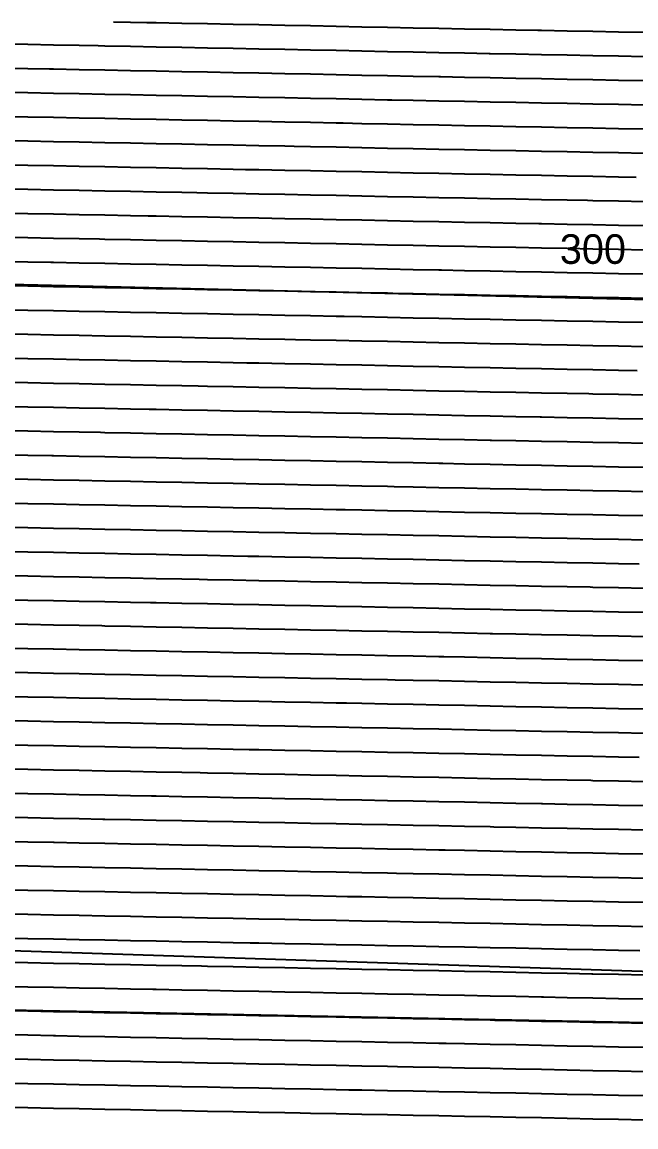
# Model space of a CAD drawing. Header units: metres. Extents: x 2416 to 4584, y 37 to 133.
# Drawn here: x 3623.3 to 3675.1, y 38.7 to 132 of the extents above; entities that cross this region are included whole.
import ezdxf
from ezdxf.enums import TextEntityAlignment as Align

# ---------------------------------------------------------------- set-up
doc = ezdxf.new("R2010")
doc.units = ezdxf.units.M
for name, color, linetype in [('Vs_1000', 7, 'Continuous'), ('Vs_1020', 7, 'Continuous'), ('Vs_120', 7, 'Continuous'), ('Vs_140', 7, 'Continuous'), ('Vs_160', 7, 'Continuous'), ('Vs_180', 7, 'Continuous'), ('Vs_200', 7, 'Continuous'), ('Vs_220', 7, 'Continuous'), ('Vs_240', 7, 'Continuous'), ('Vs_260', 7, 'Continuous'), ('Vs_280', 7, 'Continuous'), ('Vs_300', 7, 'Continuous'), ('Vs_320', 7, 'Continuous'), ('Vs_340', 7, 'Continuous'), ('Vs_360', 7, 'Continuous'), ('Vs_380', 7, 'Continuous'), ('Vs_400', 7, 'Continuous'), ('Vs_420', 7, 'Continuous'), ('Vs_440', 7, 'Continuous'), ('Vs_460', 7, 'Continuous'), ('Vs_480', 7, 'Continuous'), ('Vs_500', 7, 'Continuous'), ('Vs_520', 7, 'Continuous'), ('Vs_540', 7, 'Continuous'), ('Vs_560', 7, 'Continuous'), ('Vs_580', 7, 'Continuous'), ('Vs_600', 7, 'Continuous'), ('Vs_620', 7, 'Continuous'), ('Vs_640', 7, 'Continuous'), ('Vs_660', 7, 'Continuous'), ('Vs_680', 7, 'Continuous'), ('Vs_700', 7, 'Continuous'), ('Vs_720', 7, 'Continuous'), ('Vs_740', 7, 'Continuous'), ('Vs_760', 7, 'Continuous'), ('Vs_780', 7, 'Continuous'), ('Vs_800', 7, 'Continuous'), ('Vs_820', 7, 'Continuous'), ('Vs_840', 7, 'Continuous'), ('Vs_860', 7, 'Continuous'), ('Vs_880', 7, 'Continuous'), ('Vs_900', 7, 'Continuous'), ('Vs_920', 7, 'Continuous'), ('Vs_940', 7, 'Continuous'), ('Vs_960', 7, 'Continuous'), ('Vs_980', 7, 'Continuous')]:
    doc.layers.add(name, color=color, linetype=linetype)

msp = doc.modelspace()

# ---------------------------------------------------------------- linework, layer by layer
at = {"layer": 'Vs_1000'}
msp.add_lwpolyline([(3675.779, 41.304), (3673.611, 41.347), (3671.443, 41.391), (3669.275, 41.434), (3667.107, 41.477), (3664.939, 41.52), (3662.771, 41.563), (3660.603, 41.606), (3658.435, 41.649), (3656.267, 41.692), (3654.099, 41.734), (3651.931, 41.777), (3650.838, 41.799), (3649.763, 41.82), (3647.595, 41.863), (3645.427, 41.906), (3643.258, 41.949), (3641.09, 41.992), (3638.922, 42.035), (3636.754, 42.078), (3634.586, 42.121), (3632.418, 42.164), (3630.25, 42.207), (3628.082, 42.25), (3625.914, 42.293), (3623.746, 42.335), (3621.578, 42.378)], dxfattribs=at)
at = {"layer": 'Vs_1020'}
msp.add_lwpolyline([(3675.779, 39.263), (3673.611, 39.306), (3671.443, 39.35), (3669.275, 39.393), (3667.107, 39.436), (3664.939, 39.479), (3662.771, 39.521), (3660.603, 39.564), (3658.435, 39.607), (3656.267, 39.65), (3654.099, 39.693), (3651.931, 39.736), (3649.763, 39.779), (3647.595, 39.822), (3646.726, 39.839), (3645.427, 39.865), (3643.258, 39.908), (3641.09, 39.951), (3638.922, 39.994), (3636.754, 40.037), (3634.586, 40.08), (3632.418, 40.123), (3630.25, 40.165), (3628.082, 40.208), (3625.914, 40.251), (3623.746, 40.294), (3621.578, 40.337)], dxfattribs=at)
at = {"layer": 'Vs_120'}
msp.add_lwpolyline([(3675.779, 131.119), (3673.611, 131.162), (3671.443, 131.204), (3669.275, 131.247), (3667.107, 131.29), (3666.797, 131.296), (3664.939, 131.333), (3662.771, 131.376), (3660.603, 131.419), (3658.435, 131.462), (3656.267, 131.505), (3654.099, 131.548), (3651.931, 131.591), (3649.763, 131.634), (3647.595, 131.677), (3645.427, 131.72), (3643.258, 131.763), (3641.09, 131.805), (3638.922, 131.848), (3636.754, 131.891), (3634.586, 131.934), (3633.805, 131.95), (3632.418, 131.977), (3630.964, 132.006)], dxfattribs=at)
at = {"layer": 'Vs_140'}
msp.add_lwpolyline([(3675.779, 129.077), (3673.611, 129.12), (3671.443, 129.163), (3669.275, 129.206), (3667.107, 129.249), (3664.939, 129.292), (3662.771, 129.335), (3662.686, 129.337), (3660.603, 129.378), (3658.435, 129.421), (3656.267, 129.464), (3654.099, 129.507), (3651.931, 129.55), (3649.763, 129.593), (3647.595, 129.635), (3645.427, 129.678), (3643.258, 129.721), (3641.09, 129.764), (3638.922, 129.807), (3636.754, 129.85), (3634.586, 129.893), (3632.418, 129.936), (3630.25, 129.979), (3629.693, 129.99), (3628.082, 130.022), (3625.914, 130.065), (3623.746, 130.108), (3621.578, 130.151)], dxfattribs=at)
at = {"layer": 'Vs_160'}
msp.add_lwpolyline([(3675.779, 127.036), (3673.611, 127.079), (3671.443, 127.122), (3669.275, 127.165), (3667.107, 127.208), (3664.939, 127.251), (3662.771, 127.294), (3660.603, 127.337), (3658.574, 127.377), (3658.435, 127.38), (3656.267, 127.423), (3654.099, 127.465), (3651.931, 127.508), (3649.763, 127.551), (3647.595, 127.594), (3645.427, 127.637), (3643.258, 127.68), (3641.09, 127.723), (3638.922, 127.766), (3636.754, 127.809), (3634.586, 127.852), (3632.418, 127.895), (3630.25, 127.938), (3628.082, 127.981), (3625.914, 128.024), (3625.581, 128.03), (3623.746, 128.066), (3621.578, 128.109)], dxfattribs=at)
at = {"layer": 'Vs_180'}
msp.add_lwpolyline([(3675.779, 124.995), (3673.611, 125.038), (3671.443, 125.081), (3669.275, 125.124), (3667.107, 125.167), (3664.939, 125.21), (3662.771, 125.253), (3660.603, 125.295), (3658.435, 125.338), (3656.267, 125.381), (3654.462, 125.417), (3654.099, 125.424), (3651.931, 125.467), (3649.763, 125.51), (3647.595, 125.553), (3645.427, 125.596), (3643.258, 125.639), (3641.09, 125.682), (3638.922, 125.725), (3636.754, 125.768), (3634.586, 125.811), (3632.418, 125.854), (3630.25, 125.896), (3628.082, 125.939), (3625.914, 125.982), (3623.746, 126.025), (3621.578, 126.068)], dxfattribs=at)
at = {"layer": 'Vs_200'}
msp.add_lwpolyline([(3675.779, 122.953), (3673.611, 122.996), (3671.443, 123.04), (3669.275, 123.082), (3667.107, 123.125), (3664.939, 123.168), (3662.771, 123.211), (3660.603, 123.254), (3658.435, 123.297), (3656.267, 123.34), (3654.099, 123.383), (3651.931, 123.426), (3650.35, 123.457), (3649.763, 123.469), (3647.595, 123.512), (3645.427, 123.555), (3643.258, 123.598), (3641.09, 123.641), (3638.922, 123.684), (3636.754, 123.726), (3634.586, 123.769), (3632.418, 123.812), (3630.25, 123.855), (3628.082, 123.898), (3625.914, 123.941), (3623.746, 123.984), (3621.578, 124.027)], dxfattribs=at)
at = {"layer": 'Vs_220'}
msp.add_lwpolyline([(3675.779, 120.912), (3673.611, 120.955), (3671.443, 120.998), (3669.275, 121.041), (3667.107, 121.084), (3664.939, 121.127), (3662.771, 121.17), (3660.603, 121.213), (3658.435, 121.256), (3656.267, 121.299), (3654.099, 121.342), (3651.931, 121.385), (3649.763, 121.428), (3647.595, 121.471), (3646.238, 121.497), (3645.427, 121.514), (3643.258, 121.556), (3641.09, 121.599), (3638.922, 121.642), (3636.754, 121.685), (3634.586, 121.728), (3632.418, 121.771), (3630.25, 121.814), (3628.082, 121.857), (3625.914, 121.9), (3623.746, 121.943), (3621.578, 121.986)], dxfattribs=at)
at = {"layer": 'Vs_240'}
msp.add_lwpolyline([(3675.086, 118.884), (3673.611, 118.914), (3671.443, 118.957), (3669.275, 119), (3667.107, 119.043), (3664.939, 119.086), (3662.771, 119.129), (3660.603, 119.172), (3658.435, 119.215), (3656.267, 119.258), (3654.099, 119.301), (3651.931, 119.344), (3649.763, 119.386), (3647.595, 119.429), (3645.427, 119.472), (3643.258, 119.515), (3642.126, 119.538), (3641.09, 119.558), (3638.922, 119.601), (3636.754, 119.644), (3634.586, 119.687), (3632.418, 119.73), (3630.25, 119.773), (3628.082, 119.816), (3625.914, 119.859), (3623.746, 119.902), (3621.578, 119.945)], dxfattribs=at)
at = {"layer": 'Vs_260'}
msp.add_lwpolyline([(3675.779, 116.829), (3673.611, 116.873), (3671.443, 116.916), (3670.996, 116.925), (3669.275, 116.959), (3667.107, 117.002), (3664.939, 117.045), (3662.771, 117.088), (3660.603, 117.131), (3658.435, 117.174), (3656.267, 117.216), (3654.099, 117.259), (3651.931, 117.302), (3649.763, 117.345), (3647.595, 117.388), (3645.427, 117.431), (3643.258, 117.474), (3641.09, 117.517), (3638.922, 117.56), (3638.014, 117.578), (3636.754, 117.603), (3634.586, 117.646), (3632.418, 117.689), (3630.25, 117.732), (3628.082, 117.775), (3625.914, 117.817), (3623.746, 117.86), (3621.578, 117.903)], dxfattribs=at)
at = {"layer": 'Vs_280'}
for points in [[(2704.082, 132.006), (3703.964, 107.897)], [(3675.779, 114.788), (3673.611, 114.831), (3671.443, 114.874), (3669.275, 114.918), (3667.107, 114.961), (3666.892, 114.965), (3664.939, 115.004), (3662.771, 115.046), (3660.603, 115.089), (3658.435, 115.132), (3656.267, 115.175), (3654.099, 115.218), (3651.931, 115.261), (3649.763, 115.304), (3647.595, 115.347), (3645.427, 115.39), (3643.258, 115.433), (3641.09, 115.476), (3638.922, 115.519), (3636.754, 115.562), (3634.586, 115.605), (3633.903, 115.618), (3632.418, 115.647), (3630.25, 115.69), (3628.082, 115.733), (3625.914, 115.776), (3623.746, 115.819), (3621.578, 115.862)]]:
    msp.add_lwpolyline(points, dxfattribs=at)
at = {"layer": 'Vs_300'}
msp.add_lwpolyline([(3675.779, 112.746), (3673.611, 112.79), (3671.443, 112.833), (3669.275, 112.876), (3667.107, 112.919), (3664.939, 112.962), (3662.782, 113.005), (3662.771, 113.005), (3660.603, 113.048), (3658.435, 113.091), (3656.267, 113.134), (3654.099, 113.177), (3651.931, 113.22), (3649.763, 113.263), (3647.595, 113.306), (3645.427, 113.349), (3643.258, 113.392), (3641.09, 113.435), (3638.922, 113.477), (3636.754, 113.52), (3634.586, 113.563), (3632.418, 113.606), (3630.25, 113.649), (3629.791, 113.658), (3628.082, 113.692), (3625.914, 113.735), (3623.746, 113.778), (3621.578, 113.821)], dxfattribs=at)
at = {"layer": 'Vs_320'}
msp.add_lwpolyline([(3675.779, 110.705), (3673.611, 110.749), (3671.443, 110.792), (3669.275, 110.835), (3667.107, 110.878), (3664.939, 110.921), (3662.771, 110.964), (3660.603, 111.007), (3658.671, 111.045), (3658.435, 111.05), (3656.267, 111.093), (3654.099, 111.136), (3651.931, 111.179), (3649.763, 111.222), (3647.595, 111.265), (3645.427, 111.307), (3643.258, 111.35), (3641.09, 111.393), (3638.922, 111.436), (3636.754, 111.479), (3634.586, 111.522), (3632.418, 111.565), (3630.25, 111.608), (3628.082, 111.651), (3625.914, 111.694), (3625.679, 111.698), (3623.746, 111.737), (3621.578, 111.78)], dxfattribs=at)
at = {"layer": 'Vs_340'}
msp.add_lwpolyline([(3675.779, 108.664), (3673.611, 108.708), (3671.443, 108.751), (3669.275, 108.794), (3667.107, 108.837), (3664.939, 108.88), (3662.771, 108.923), (3660.603, 108.966), (3658.435, 109.009), (3656.267, 109.052), (3654.56, 109.085), (3654.099, 109.095), (3651.931, 109.137), (3649.763, 109.18), (3647.595, 109.223), (3645.427, 109.266), (3643.258, 109.309), (3641.09, 109.352), (3638.922, 109.395), (3636.754, 109.438), (3634.586, 109.481), (3632.418, 109.524), (3630.25, 109.567), (3628.082, 109.61), (3625.914, 109.653), (3623.746, 109.696), (3621.578, 109.738)], dxfattribs=at)
at = {"layer": 'Vs_360'}
msp.add_lwpolyline([(3675.779, 106.623), (3673.611, 106.666), (3671.443, 106.71), (3669.275, 106.753), (3667.107, 106.796), (3664.939, 106.839), (3662.771, 106.882), (3660.603, 106.925), (3658.435, 106.967), (3656.267, 107.01), (3654.099, 107.053), (3651.931, 107.096), (3650.448, 107.126), (3649.763, 107.139), (3647.595, 107.182), (3645.427, 107.225), (3643.258, 107.268), (3641.09, 107.311), (3638.922, 107.354), (3636.754, 107.397), (3634.586, 107.44), (3632.418, 107.483), (3630.25, 107.526), (3628.082, 107.568), (3625.914, 107.611), (3623.746, 107.654), (3621.578, 107.697)], dxfattribs=at)
at = {"layer": 'Vs_380'}
msp.add_lwpolyline([(3675.779, 104.582), (3673.611, 104.625), (3671.443, 104.668), (3669.275, 104.711), (3667.107, 104.754), (3664.939, 104.797), (3662.771, 104.84), (3660.603, 104.883), (3658.435, 104.926), (3656.267, 104.969), (3654.099, 105.012), (3651.931, 105.055), (3649.763, 105.098), (3647.595, 105.141), (3646.336, 105.166), (3645.427, 105.184), (3643.258, 105.227), (3641.09, 105.27), (3638.922, 105.313), (3636.754, 105.356), (3634.586, 105.398), (3632.418, 105.441), (3630.25, 105.484), (3628.082, 105.527), (3625.914, 105.57), (3623.746, 105.613), (3621.578, 105.656)], dxfattribs=at)
at = {"layer": 'Vs_400'}
msp.add_lwpolyline([(3675.183, 102.553), (3673.611, 102.584), (3671.443, 102.627), (3669.275, 102.67), (3667.107, 102.713), (3664.939, 102.756), (3662.771, 102.799), (3660.603, 102.842), (3658.435, 102.885), (3656.267, 102.928), (3654.099, 102.971), (3651.931, 103.014), (3649.763, 103.057), (3647.595, 103.1), (3645.427, 103.143), (3643.258, 103.186), (3642.224, 103.206), (3641.09, 103.228), (3638.922, 103.271), (3636.754, 103.314), (3634.586, 103.357), (3632.418, 103.4), (3630.25, 103.443), (3628.082, 103.486), (3625.914, 103.529), (3623.746, 103.572), (3621.578, 103.615)], dxfattribs=at)
at = {"layer": 'Vs_420'}
msp.add_lwpolyline([(3675.779, 100.5), (3673.611, 100.543), (3671.443, 100.586), (3671.1, 100.593), (3669.275, 100.629), (3667.107, 100.672), (3664.939, 100.715), (3662.771, 100.758), (3660.603, 100.801), (3658.435, 100.844), (3656.267, 100.887), (3654.099, 100.93), (3651.931, 100.973), (3649.763, 101.016), (3647.595, 101.058), (3645.427, 101.101), (3643.258, 101.144), (3641.09, 101.187), (3638.922, 101.23), (3638.112, 101.246), (3636.754, 101.273), (3634.586, 101.316), (3632.418, 101.359), (3630.25, 101.402), (3628.082, 101.445), (3625.914, 101.488), (3623.746, 101.531), (3621.578, 101.574)], dxfattribs=at)
at = {"layer": 'Vs_440'}
msp.add_lwpolyline([(3675.779, 98.459), (3673.611, 98.502), (3671.443, 98.545), (3669.275, 98.588), (3667.107, 98.631), (3666.993, 98.633), (3664.939, 98.674), (3662.771, 98.717), (3660.603, 98.76), (3658.435, 98.803), (3656.267, 98.846), (3654.099, 98.888), (3651.931, 98.931), (3649.763, 98.974), (3647.595, 99.017), (3645.427, 99.06), (3643.258, 99.103), (3641.09, 99.146), (3638.922, 99.189), (3636.754, 99.232), (3634.586, 99.275), (3634, 99.286), (3632.418, 99.318), (3630.25, 99.361), (3628.082, 99.404), (3625.914, 99.447), (3623.746, 99.489), (3621.578, 99.532)], dxfattribs=at)
at = {"layer": 'Vs_460'}
msp.add_lwpolyline([(3675.779, 96.418), (3673.611, 96.461), (3671.443, 96.504), (3669.275, 96.547), (3667.107, 96.59), (3664.939, 96.633), (3662.881, 96.673), (3662.771, 96.676), (3660.603, 96.718), (3658.435, 96.761), (3656.267, 96.804), (3654.099, 96.847), (3651.931, 96.89), (3649.763, 96.933), (3647.595, 96.976), (3645.427, 97.019), (3643.258, 97.062), (3641.09, 97.105), (3638.922, 97.148), (3636.754, 97.191), (3634.586, 97.234), (3632.418, 97.277), (3630.25, 97.319), (3629.888, 97.327), (3628.082, 97.362), (3625.914, 97.405), (3623.746, 97.448), (3621.578, 97.491)], dxfattribs=at)
at = {"layer": 'Vs_480'}
msp.add_lwpolyline([(3675.779, 94.377), (3673.611, 94.42), (3671.443, 94.463), (3669.275, 94.506), (3667.107, 94.549), (3664.939, 94.591), (3662.771, 94.634), (3660.603, 94.677), (3658.769, 94.714), (3658.435, 94.72), (3656.267, 94.763), (3654.099, 94.806), (3651.931, 94.849), (3649.763, 94.892), (3647.595, 94.935), (3645.427, 94.978), (3643.258, 95.021), (3641.09, 95.064), (3638.922, 95.107), (3636.754, 95.149), (3634.586, 95.192), (3632.418, 95.235), (3630.25, 95.278), (3628.082, 95.321), (3625.914, 95.364), (3625.776, 95.367), (3623.746, 95.407), (3621.578, 95.45)], dxfattribs=at)
at = {"layer": 'Vs_500'}
msp.add_lwpolyline([(3675.779, 92.336), (3673.611, 92.379), (3671.443, 92.422), (3669.275, 92.464), (3667.107, 92.507), (3664.939, 92.55), (3662.771, 92.593), (3660.603, 92.636), (3658.435, 92.679), (3656.267, 92.722), (3654.657, 92.754), (3654.099, 92.765), (3651.931, 92.808), (3649.763, 92.851), (3647.595, 92.894), (3645.427, 92.937), (3643.258, 92.979), (3641.09, 93.022), (3638.922, 93.065), (3636.754, 93.108), (3634.586, 93.151), (3632.418, 93.194), (3630.25, 93.237), (3628.082, 93.28), (3625.914, 93.323), (3623.746, 93.366), (3621.665, 93.407)], dxfattribs=at)
at = {"layer": 'Vs_520'}
msp.add_lwpolyline([(3675.779, 90.295), (3673.611, 90.338), (3671.443, 90.38), (3669.275, 90.423), (3667.107, 90.466), (3664.939, 90.509), (3662.771, 90.552), (3660.603, 90.595), (3658.435, 90.638), (3656.267, 90.681), (3654.099, 90.724), (3651.931, 90.767), (3650.545, 90.794), (3649.763, 90.809), (3647.595, 90.852), (3645.427, 90.895), (3643.258, 90.938), (3641.09, 90.981), (3638.922, 91.024), (3636.754, 91.067), (3634.586, 91.11), (3632.418, 91.153), (3630.25, 91.196), (3628.082, 91.239), (3625.914, 91.282), (3623.746, 91.325), (3621.578, 91.368)], dxfattribs=at)
at = {"layer": 'Vs_540'}
msp.add_lwpolyline([(3675.779, 88.254), (3673.611, 88.297), (3671.443, 88.339), (3669.275, 88.382), (3667.107, 88.425), (3664.939, 88.468), (3662.771, 88.511), (3660.603, 88.554), (3658.435, 88.597), (3656.267, 88.639), (3654.099, 88.682), (3651.931, 88.725), (3649.763, 88.768), (3647.595, 88.811), (3646.434, 88.834), (3645.427, 88.854), (3643.258, 88.897), (3641.09, 88.94), (3638.922, 88.983), (3636.754, 89.026), (3634.586, 89.069), (3632.418, 89.112), (3630.25, 89.155), (3628.082, 89.198), (3625.914, 89.24), (3623.746, 89.283), (3621.578, 89.326)], dxfattribs=at)
at = {"layer": 'Vs_560'}
msp.add_lwpolyline([(3675.356, 86.221), (3673.611, 86.255), (3671.443, 86.298), (3669.275, 86.341), (3667.107, 86.384), (3664.939, 86.427), (3662.771, 86.469), (3660.603, 86.512), (3658.435, 86.555), (3656.267, 86.598), (3654.099, 86.641), (3651.931, 86.684), (3649.763, 86.727), (3647.595, 86.77), (3645.427, 86.813), (3643.258, 86.856), (3642.322, 86.874), (3641.09, 86.899), (3638.922, 86.942), (3636.754, 86.985), (3634.586, 87.028), (3632.418, 87.07), (3630.25, 87.113), (3628.082, 87.156), (3625.914, 87.199), (3623.746, 87.242), (3621.578, 87.285)], dxfattribs=at)
at = {"layer": 'Vs_580'}
msp.add_lwpolyline([(3675.779, 84.171), (3673.611, 84.214), (3671.443, 84.257), (3671.211, 84.261), (3669.275, 84.3), (3667.107, 84.342), (3664.939, 84.385), (3662.771, 84.428), (3660.603, 84.471), (3658.435, 84.514), (3656.267, 84.557), (3654.099, 84.6), (3651.931, 84.643), (3649.763, 84.686), (3647.595, 84.729), (3645.427, 84.772), (3643.258, 84.815), (3641.09, 84.858), (3638.922, 84.9), (3638.21, 84.915), (3636.754, 84.943), (3634.586, 84.986), (3632.418, 85.029), (3630.25, 85.072), (3628.082, 85.115), (3625.914, 85.158), (3623.746, 85.201), (3621.578, 85.244)], dxfattribs=at)
at = {"layer": 'Vs_600'}
msp.add_lwpolyline([(3675.779, 82.13), (3673.611, 82.173), (3671.443, 82.215), (3669.275, 82.258), (3667.107, 82.301), (3667.092, 82.302), (3664.939, 82.344), (3662.771, 82.387), (3660.603, 82.43), (3658.435, 82.473), (3656.267, 82.516), (3654.099, 82.559), (3651.931, 82.602), (3649.763, 82.645), (3647.595, 82.688), (3645.427, 82.73), (3643.258, 82.773), (3641.09, 82.816), (3638.922, 82.859), (3636.754, 82.902), (3634.586, 82.945), (3634.098, 82.955), (3632.418, 82.988), (3630.25, 83.031), (3628.082, 83.074), (3625.914, 83.117), (3623.746, 83.16), (3621.578, 83.203)], dxfattribs=at)
at = {"layer": 'Vs_620'}
msp.add_lwpolyline([(3675.779, 80.088), (3673.611, 80.131), (3671.443, 80.174), (3669.275, 80.217), (3667.107, 80.26), (3664.939, 80.303), (3662.979, 80.342), (3662.771, 80.346), (3660.603, 80.389), (3658.435, 80.432), (3656.267, 80.475), (3654.099, 80.518), (3651.931, 80.56), (3649.763, 80.603), (3647.595, 80.646), (3645.427, 80.689), (3643.258, 80.732), (3641.09, 80.775), (3638.922, 80.818), (3636.754, 80.861), (3634.586, 80.904), (3632.418, 80.947), (3630.25, 80.99), (3629.986, 80.995), (3628.082, 81.033), (3625.914, 81.076), (3623.746, 81.119), (3621.578, 81.161)], dxfattribs=at)
at = {"layer": 'Vs_640'}
msp.add_lwpolyline([(3675.779, 78.047), (3673.611, 78.09), (3671.443, 78.133), (3669.275, 78.176), (3667.107, 78.219), (3664.939, 78.262), (3662.771, 78.305), (3660.603, 78.348), (3658.867, 78.382), (3658.435, 78.39), (3656.267, 78.433), (3654.099, 78.476), (3651.931, 78.519), (3649.763, 78.562), (3647.595, 78.605), (3645.427, 78.648), (3643.258, 78.691), (3641.09, 78.734), (3638.922, 78.777), (3636.754, 78.82), (3634.586, 78.863), (3632.418, 78.906), (3630.25, 78.949), (3628.082, 78.991), (3625.914, 79.034), (3625.874, 79.035), (3623.746, 79.077), (3621.578, 79.12)], dxfattribs=at)
at = {"layer": 'Vs_660'}
msp.add_lwpolyline([(3675.779, 76.005), (3673.611, 76.049), (3671.443, 76.092), (3669.275, 76.135), (3667.107, 76.177), (3664.939, 76.22), (3662.771, 76.263), (3660.603, 76.306), (3658.435, 76.349), (3656.267, 76.392), (3654.755, 76.422), (3654.099, 76.435), (3651.931, 76.478), (3649.763, 76.521), (3647.595, 76.564), (3645.427, 76.607), (3643.258, 76.65), (3641.09, 76.693), (3638.922, 76.736), (3636.754, 76.779), (3634.586, 76.821), (3632.418, 76.864), (3630.25, 76.907), (3628.082, 76.95), (3625.914, 76.993), (3623.746, 77.036), (3621.762, 77.075)], dxfattribs=at)
at = {"layer": 'Vs_680'}
msp.add_lwpolyline([(3675.779, 73.964), (3673.611, 74.007), (3671.443, 74.05), (3669.275, 74.093), (3667.107, 74.136), (3664.939, 74.179), (3662.771, 74.222), (3660.603, 74.265), (3658.435, 74.308), (3656.267, 74.351), (3654.099, 74.394), (3651.931, 74.437), (3650.643, 74.462), (3649.763, 74.48), (3647.595, 74.523), (3645.427, 74.566), (3643.258, 74.609), (3641.09, 74.651), (3638.922, 74.694), (3636.754, 74.737), (3634.586, 74.78), (3632.418, 74.823), (3630.25, 74.866), (3628.082, 74.909), (3625.914, 74.952), (3623.746, 74.995), (3621.578, 75.038)], dxfattribs=at)
at = {"layer": 'Vs_700'}
msp.add_lwpolyline([(3675.779, 71.922), (3673.611, 71.966), (3671.443, 72.009), (3669.275, 72.052), (3667.107, 72.095), (3664.939, 72.138), (3662.771, 72.181), (3660.603, 72.224), (3658.435, 72.267), (3656.267, 72.31), (3654.099, 72.353), (3651.931, 72.396), (3649.763, 72.439), (3647.595, 72.481), (3646.531, 72.503), (3645.427, 72.524), (3643.258, 72.567), (3641.09, 72.61), (3638.922, 72.653), (3636.754, 72.696), (3634.586, 72.739), (3632.418, 72.782), (3630.25, 72.825), (3628.082, 72.868), (3625.914, 72.911), (3623.746, 72.954), (3621.578, 72.997)], dxfattribs=at)
at = {"layer": 'Vs_720'}
msp.add_lwpolyline([(3675.346, 69.889), (3673.611, 69.924), (3671.443, 69.968), (3669.275, 70.011), (3667.107, 70.054), (3664.939, 70.097), (3662.771, 70.14), (3660.603, 70.183), (3658.435, 70.226), (3656.267, 70.269), (3654.099, 70.311), (3651.931, 70.354), (3649.763, 70.397), (3647.595, 70.44), (3645.427, 70.483), (3643.258, 70.526), (3642.419, 70.543), (3641.09, 70.569), (3638.922, 70.612), (3636.754, 70.655), (3634.586, 70.698), (3632.418, 70.741), (3630.25, 70.784), (3628.082, 70.827), (3625.914, 70.87), (3623.746, 70.912), (3621.578, 70.955)], dxfattribs=at)
at = {"layer": 'Vs_740'}
msp.add_lwpolyline([(3675.779, 67.839), (3673.611, 67.883), (3671.443, 67.926), (3671.278, 67.93), (3669.275, 67.97), (3667.107, 68.013), (3664.939, 68.056), (3662.771, 68.098), (3660.603, 68.141), (3658.435, 68.184), (3656.267, 68.227), (3654.099, 68.27), (3651.931, 68.313), (3649.763, 68.356), (3647.595, 68.399), (3645.427, 68.442), (3643.258, 68.485), (3641.09, 68.528), (3638.922, 68.571), (3638.307, 68.583), (3636.754, 68.614), (3634.586, 68.657), (3632.418, 68.7), (3630.25, 68.742), (3628.082, 68.785), (3625.914, 68.828), (3623.746, 68.871), (3621.578, 68.914)], dxfattribs=at)
at = {"layer": 'Vs_760'}
msp.add_lwpolyline([(3675.779, 65.798), (3673.611, 65.842), (3671.443, 65.885), (3669.275, 65.928), (3667.181, 65.97), (3667.107, 65.971), (3664.939, 66.014), (3662.771, 66.057), (3660.603, 66.1), (3658.435, 66.143), (3656.267, 66.186), (3654.099, 66.229), (3651.931, 66.272), (3649.763, 66.315), (3647.595, 66.358), (3645.427, 66.401), (3643.258, 66.444), (3641.09, 66.487), (3638.922, 66.53), (3636.754, 66.572), (3634.586, 66.615), (3634.195, 66.623), (3632.418, 66.658), (3630.25, 66.701), (3628.082, 66.744), (3625.914, 66.787), (3623.746, 66.83), (3621.578, 66.873)], dxfattribs=at)
at = {"layer": 'Vs_780'}
msp.add_lwpolyline([(3675.779, 63.756), (3673.611, 63.8), (3671.443, 63.844), (3669.275, 63.887), (3667.107, 63.93), (3664.939, 63.973), (3663.074, 64.01), (3662.771, 64.016), (3660.603, 64.059), (3658.435, 64.102), (3656.267, 64.145), (3654.099, 64.188), (3651.931, 64.231), (3649.763, 64.274), (3647.595, 64.317), (3645.427, 64.36), (3643.258, 64.402), (3641.09, 64.445), (3638.922, 64.488), (3636.754, 64.531), (3634.586, 64.574), (3632.418, 64.617), (3630.25, 64.66), (3630.084, 64.663), (3628.082, 64.703), (3625.914, 64.746), (3623.746, 64.789), (3621.578, 64.832)], dxfattribs=at)
at = {"layer": 'Vs_800'}
msp.add_lwpolyline([(3675.779, 61.715), (3673.611, 61.759), (3671.443, 61.803), (3669.275, 61.846), (3667.107, 61.889), (3664.939, 61.932), (3662.771, 61.975), (3660.603, 62.018), (3658.964, 62.05), (3658.435, 62.061), (3656.267, 62.104), (3654.099, 62.147), (3651.931, 62.19), (3649.763, 62.232), (3647.595, 62.275), (3645.427, 62.318), (3643.258, 62.361), (3641.09, 62.404), (3638.922, 62.447), (3636.754, 62.49), (3634.586, 62.533), (3632.418, 62.576), (3630.25, 62.619), (3628.082, 62.662), (3625.972, 62.704), (3625.914, 62.705), (3623.746, 62.748), (3621.578, 62.791)], dxfattribs=at)
at = {"layer": 'Vs_820'}
for points in [[(3070.464, 71.662), (3703.964, 50.903)], [(3675.779, 59.674), (3673.611, 59.718), (3671.443, 59.761), (3669.275, 59.805), (3667.107, 59.848), (3664.939, 59.891), (3662.771, 59.934), (3660.603, 59.977), (3658.435, 60.02), (3656.267, 60.062), (3654.852, 60.09), (3654.099, 60.105), (3651.931, 60.148), (3649.763, 60.191), (3647.595, 60.234), (3645.427, 60.277), (3643.258, 60.32), (3641.09, 60.363), (3638.922, 60.406), (3636.754, 60.449), (3634.586, 60.492), (3632.418, 60.535), (3630.25, 60.578), (3628.082, 60.621), (3625.914, 60.663), (3623.746, 60.706), (3621.86, 60.744)]]:
    msp.add_lwpolyline(points, dxfattribs=at)
at = {"layer": 'Vs_840'}
msp.add_lwpolyline([(3675.779, 57.632), (3673.611, 57.677), (3671.443, 57.72), (3669.275, 57.763), (3667.107, 57.806), (3664.939, 57.849), (3662.771, 57.892), (3660.603, 57.935), (3658.435, 57.978), (3656.267, 58.021), (3654.099, 58.064), (3651.931, 58.107), (3650.741, 58.131), (3649.763, 58.15), (3647.595, 58.193), (3645.427, 58.236), (3643.258, 58.279), (3641.09, 58.322), (3638.922, 58.365), (3636.754, 58.408), (3634.586, 58.451), (3632.418, 58.493), (3630.25, 58.536), (3628.082, 58.579), (3625.914, 58.622), (3623.746, 58.665), (3621.578, 58.708)], dxfattribs=at)
at = {"layer": 'Vs_860'}
msp.add_lwpolyline([(3675.779, 55.591), (3673.611, 55.635), (3671.443, 55.679), (3669.275, 55.722), (3667.107, 55.765), (3664.939, 55.808), (3662.771, 55.851), (3660.603, 55.894), (3658.435, 55.937), (3656.267, 55.98), (3654.099, 56.023), (3651.931, 56.066), (3649.763, 56.109), (3647.595, 56.152), (3646.629, 56.171), (3645.427, 56.195), (3643.258, 56.238), (3641.09, 56.281), (3638.922, 56.323), (3636.754, 56.366), (3634.586, 56.409), (3632.418, 56.452), (3630.25, 56.495), (3628.082, 56.538), (3625.914, 56.581), (3623.746, 56.624), (3621.578, 56.667)], dxfattribs=at)
at = {"layer": 'Vs_880'}
msp.add_lwpolyline([(3675.392, 53.558), (3673.611, 53.594), (3671.443, 53.638), (3669.275, 53.681), (3667.107, 53.724), (3664.939, 53.767), (3662.771, 53.81), (3660.603, 53.853), (3658.435, 53.896), (3656.267, 53.939), (3654.099, 53.982), (3651.931, 54.025), (3649.763, 54.068), (3647.595, 54.111), (3645.427, 54.153), (3643.258, 54.196), (3642.517, 54.211), (3641.09, 54.239), (3638.922, 54.282), (3636.754, 54.325), (3634.586, 54.368), (3632.418, 54.411), (3630.25, 54.454), (3628.082, 54.497), (3625.914, 54.54), (3623.746, 54.583), (3621.578, 54.626)], dxfattribs=at)
at = {"layer": 'Vs_900'}
msp.add_lwpolyline([(3675.779, 51.509), (3673.611, 51.553), (3671.443, 51.596), (3671.365, 51.598), (3669.275, 51.64), (3667.107, 51.683), (3664.939, 51.726), (3662.771, 51.769), (3660.603, 51.812), (3658.435, 51.855), (3656.267, 51.898), (3654.099, 51.941), (3651.931, 51.983), (3649.763, 52.026), (3647.595, 52.069), (3645.427, 52.112), (3643.258, 52.155), (3641.09, 52.198), (3638.922, 52.241), (3638.405, 52.251), (3636.754, 52.284), (3634.586, 52.327), (3632.418, 52.37), (3630.25, 52.413), (3628.082, 52.456), (3625.914, 52.499), (3623.746, 52.542), (3621.578, 52.584)], dxfattribs=at)
at = {"layer": 'Vs_920'}
msp.add_lwpolyline([(3675.779, 49.468), (3673.611, 49.512), (3671.443, 49.555), (3669.275, 49.598), (3667.277, 49.638), (3667.107, 49.642), (3664.939, 49.685), (3662.771, 49.728), (3660.603, 49.77), (3658.435, 49.813), (3656.267, 49.856), (3654.099, 49.899), (3651.931, 49.942), (3649.763, 49.985), (3647.595, 50.028), (3645.427, 50.071), (3643.258, 50.114), (3641.09, 50.157), (3638.922, 50.2), (3636.754, 50.243), (3634.586, 50.286), (3634.293, 50.291), (3632.418, 50.329), (3630.25, 50.372), (3628.082, 50.414), (3625.914, 50.457), (3623.746, 50.5), (3621.578, 50.543)], dxfattribs=at)
at = {"layer": 'Vs_940'}
for points in [[(3400.24, 53), (4118.403, 38.683)], [(3675.779, 47.427), (3673.611, 47.471), (3671.443, 47.514), (3669.275, 47.557), (3667.107, 47.6), (3664.939, 47.643), (3663.172, 47.678), (3662.771, 47.686), (3660.603, 47.729), (3658.435, 47.772), (3656.267, 47.815), (3654.099, 47.858), (3651.931, 47.901), (3649.763, 47.944), (3647.595, 47.987), (3645.427, 48.03), (3643.258, 48.073), (3641.09, 48.116), (3638.922, 48.159), (3636.754, 48.202), (3634.586, 48.244), (3632.418, 48.287), (3630.25, 48.33), (3630.181, 48.332), (3628.082, 48.373), (3625.914, 48.416), (3623.746, 48.459), (3621.578, 48.502)]]:
    msp.add_lwpolyline(points, dxfattribs=at)
at = {"layer": 'Vs_960'}
msp.add_lwpolyline([(3675.779, 45.386), (3673.611, 45.43), (3671.443, 45.473), (3669.275, 45.516), (3667.107, 45.559), (3664.939, 45.602), (3662.771, 45.645), (3660.603, 45.688), (3659.062, 45.719), (3658.435, 45.731), (3656.267, 45.774), (3654.099, 45.817), (3651.931, 45.86), (3649.763, 45.903), (3647.595, 45.946), (3645.427, 45.989), (3643.258, 46.032), (3641.09, 46.074), (3638.922, 46.117), (3636.754, 46.16), (3634.586, 46.203), (3632.418, 46.246), (3630.25, 46.289), (3628.082, 46.332), (3626.069, 46.372), (3625.914, 46.375), (3623.746, 46.418), (3621.578, 46.461)], dxfattribs=at)
at = {"layer": 'Vs_980'}
msp.add_lwpolyline([(3675.779, 43.345), (3673.611, 43.388), (3671.443, 43.432), (3669.275, 43.475), (3667.107, 43.518), (3664.939, 43.561), (3662.771, 43.604), (3660.603, 43.647), (3658.435, 43.69), (3656.267, 43.733), (3654.95, 43.759), (3654.099, 43.776), (3651.931, 43.819), (3649.763, 43.862), (3647.595, 43.904), (3645.427, 43.947), (3643.258, 43.99), (3641.09, 44.033), (3638.922, 44.076), (3636.754, 44.119), (3634.586, 44.162), (3632.418, 44.205), (3630.25, 44.248), (3628.082, 44.291), (3625.914, 44.334), (3623.746, 44.377), (3621.957, 44.412)], dxfattribs=at)

# ---------------------------------------------------------------- texts
at = {"layer": 'Vs_300'}
msp.add_text('300', height=2.5, dxfattribs=at).set_placement((3671.443, 112.833), align=Align.MIDDLE_CENTER)

doc.saveas('drawing.dxf')
